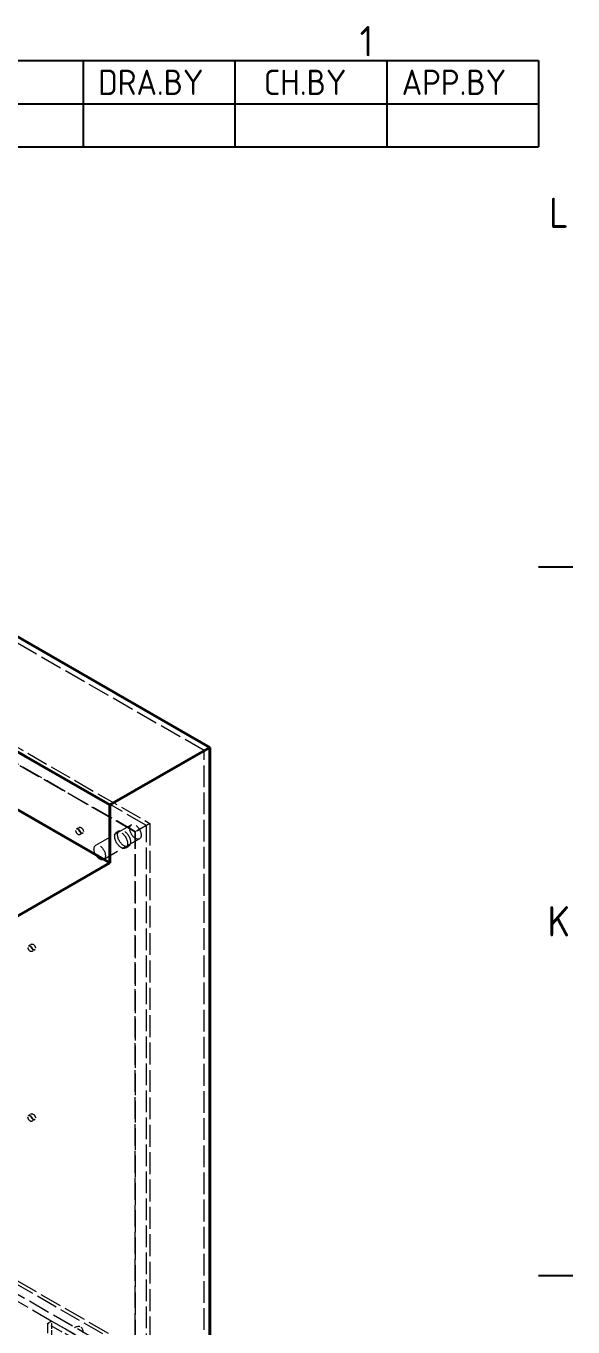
# Model space of a CAD drawing. Header units: millimetres. Extents: x 0 to 2378, y 0 to 1682.
# Drawn here: x 2236.7 to 2344.8, y 1391.5 to 1648.8 of the extents above; entities that cross this region are included whole.
import ezdxf

# ---------------------------------------------------------------- set-up
doc = ezdxf.new("R2010")
doc.units = ezdxf.units.MM
doc.header["$LTSCALE"] = 2
doc.linetypes.add('DASHED', pattern=[0.2067, 0.1654, -0.0413])
doc.layers.get('0').update_dxf_attribs({"color": 3, "lineweight": 25})
for name, color, linetype, lineweight in [('가려진 것(ISO)', 2, 'DASHED', 18), ('가시적인 것(ISO)', 3, 'Continuous', 40), ('경계(ISO)', 7, 'Continuous', 25), ('기호(ISO)', 5, 'Continuous', 25)]:
    doc.layers.add(name, color=color, linetype=linetype, lineweight=lineweight)
doc.styles.add('ISO ProportionalPSTEK', font='isocp.shx')
doc.styles.add('문자 텍스트_PSTEK_POSCO', font='isocp.shx')

# ---------------------------------------------------------------- blocks, each defined once
blk = doc.blocks.new('경계 Default Border')
at = {"layer": '경계(ISO)'}
for p, q in [((1169, 770.92), (1172.4, 770.92)), ((1169, 700.83), (1172.4, 700.83))]:
    blk.add_line(p, q, dxfattribs=at)
at = {"layer": '경계(ISO)', "color": 2, "char_height": 3, "attachment_point": 7, "style": '문자 텍스트_PSTEK_POSCO'}
for s, insert in [('1', (1151.33, 821.4)), ('L', (1170.04, 804.43)), ('K', (1169.88, 734.36))]:
    blk.add_mtext(s, dxfattribs=dict(at, insert=insert))
blk = doc.blocks.new('리비전 내역')
at = {"layer": '기호(ISO)'}
for p, q in [((1017, 821), (1169, 821)), ((1017, 821), (1017, 816.72)), ((1032, 821), (1032, 816.72)), ((1047, 821), (1047, 816.72)), ((1124, 821), (1124, 816.72)), ((1139, 821), (1139, 816.72)), ((1154, 821), (1154, 816.72)), ((1169, 821), (1169, 816.72)), ((1017, 816.72), (1169, 816.72)), ((1017, 816.72), (1017, 812.44)), ((1032, 816.72), (1032, 812.44)), ((1047, 816.72), (1047, 812.44)), ((1124, 816.72), (1124, 812.44)), ((1139, 816.72), (1139, 812.44)), ((1154, 816.72), (1154, 812.44)), ((1169, 816.72), (1169, 812.44)), ((1017, 812.44), (1169, 812.44))]:
    blk.add_line(p, q, dxfattribs=at)
at = {"layer": '기호(ISO)', "color": 2, "char_height": 2.5, "attachment_point": 7, "style": 'ISO ProportionalPSTEK'}
for s, insert in [('REV.NO', (1018.79, 817.58)), ('DATE', (1035.31, 817.58)), ('DESCRIPTION OF REVISION', (1064.51, 817.58)), ('DRA.BY', (1125.48, 817.58)), ('CH.BY', (1141.86, 817.58)), ('APP.BY', (1155.48, 817.58))]:
    blk.add_mtext(s, dxfattribs=dict(at, insert=insert))

msp = doc.modelspace()

# ---------------------------------------------------------------- linework, layer by layer
at = {"layer": '가려진 것(ISO)', "ltscale": 13.202866}
for p, q in [((2271.9172, 1505.4778), (2152.2747, 1574.3754)), ((2253.2496, 1494.7279), (2133.6071, 1563.6254)), ((2133.6071, 1552.1797), (2253.2496, 1483.2822))]:
    msp.add_line(p, q, dxfattribs=at)
at = {"layer": '가려진 것(ISO)', "ltscale": 12.91355}
for p, q in [((2163.0227, 1547.5838), (2261.1692, 1491.065)), ((2258.3407, 1489.4362), (2160.1943, 1545.955)), ((2261.1692, 1384.7839), (2163.0227, 1441.3027))]:
    msp.add_line(p, q, dxfattribs=at)
at = {"layer": '가려진 것(ISO)', "ltscale": 13.252056}
for p, q in [((2260.5186, 1490.6875), (2163.6733, 1546.457)), ((2258.2559, 1489.3845), (2161.4105, 1545.154)), ((2163.6733, 1441.6802), (2260.5186, 1385.9107)), ((2161.4105, 1440.3772), (2258.2559, 1384.6076))]:
    msp.add_line(p, q, dxfattribs=at)
at = {"layer": '가려진 것(ISO)', "ltscale": 12.772134}
msp.add_line((2271.9172, 1505.4778), (2253.2496, 1494.7279), dxfattribs=at)
at = {"layer": '가려진 것(ISO)', "ltscale": 12.984378}
msp.add_line((2271.9172, 1369.438), (2271.9172, 1505.4778), dxfattribs=at)
at = {"layer": '가려진 것(ISO)', "ltscale": 0.761779}
for p, q in [((2247.2691, 1490.2986), (2246.7035, 1489.9729)), ((2247.9163, 1489.1749), (2247.3506, 1488.8491)), ((2254.6141, 1489.3547), (2255.1797, 1489.6804)), ((2256.4106, 1486.235), (2256.9763, 1486.5607)), ((2237.7939, 1467.2063), (2237.2282, 1466.8806)), ((2238.4411, 1466.0825), (2237.8754, 1465.7568)), ((2237.7939, 1433.6215), (2237.2282, 1433.2957)), ((2238.4411, 1432.4977), (2237.8754, 1432.1719))]:
    msp.add_line(p, q, dxfattribs=at)
at = {"layer": '가려진 것(ISO)', "ltscale": 12.094824}
for p, q in [((2257.5423, 1490.8102), (2250.4712, 1486.7382)), ((2259.1392, 1488.0371), (2252.0681, 1483.9651))]:
    msp.add_line(p, q, dxfattribs=at)
at = {"layer": '가려진 것(ISO)', "ltscale": 3.047415}
msp.add_line((2260.5186, 1490.6875), (2258.2559, 1489.3845), dxfattribs=at)
at = {"layer": '가려진 것(ISO)', "ltscale": 3.809293}
msp.add_line((2261.1692, 1491.065), (2258.3407, 1489.4362), dxfattribs=at)
at = {"layer": '가려진 것(ISO)', "ltscale": 12.917272}
for p, q in [((2260.5186, 1385.9107), (2260.5186, 1490.6875)), ((2258.2559, 1384.6076), (2258.2559, 1489.3845))]:
    msp.add_line(p, q, dxfattribs=at)
at = {"layer": '가려진 것(ISO)', "ltscale": 13.102725}
for p, q in [((2261.1692, 1491.065), (2261.1692, 1384.7839)), ((2258.3407, 1383.1551), (2258.3407, 1489.4362))]:
    msp.add_line(p, q, dxfattribs=at)
at = {"layer": '가려진 것(ISO)', "ltscale": 12.901145}
msp.add_line((2253.2496, 1483.2822), (2230.6221, 1470.2519), dxfattribs=at)
at = {"layer": '가려진 것(ISO)', "ltscale": 0.002841}
msp.add_line((2253.2496, 1483.2822), (2253.2496, 1483.2847), dxfattribs=at)
at = {"layer": '가려진 것(ISO)', "ltscale": 12.907596}
msp.add_line((2164.0127, 1437.475), (2258.3407, 1383.1551), dxfattribs=at)
at = {"layer": '가려진 것(ISO)', "ltscale": 1.142718}
msp.add_line((2240.9459, 1392.1759), (2241.7944, 1392.6646), dxfattribs=at)
at = {"layer": '가려진 것(ISO)', "ltscale": 5.71399}
msp.add_line((2240.9459, 1392.1759), (2240.9459, 1387.2706), dxfattribs=at)
at = {"layer": '가려진 것(ISO)', "ltscale": 7.618686}
for p, q in [((2246.6028, 1388.9184), (2240.9459, 1392.1759)), ((2241.7944, 1392.6646), (2247.4513, 1389.407))]:
    msp.add_line(p, q, dxfattribs=at)
at = {"layer": '가려진 것(ISO)', "ltscale": 3.428354}
msp.add_line((2241.7944, 1389.7214), (2241.7944, 1392.6646), dxfattribs=at)
at = {"layer": '가려진 것(ISO)', "ltscale": 3.879783}
for centre in [(2247.027, 1489.411), (2247.5927, 1489.7368), (2237.5518, 1466.3187), (2238.1175, 1466.6444), (2237.5518, 1432.7338), (2238.1175, 1433.0596)]:
    msp.add_ellipse(centre, major_axis=(0.3236, -0.5619), ratio=0.57809312, dxfattribs=at)
at = {"layer": '가려진 것(ISO)', "ltscale": 13.678923}
for centre in [(2256.078, 1488.1206), (2255.5123, 1487.7948)]:
    msp.add_ellipse(centre, major_axis=(0.8983, -1.5599), ratio=0.57809312, dxfattribs=at)
at = {"layer": '가려진 것(ISO)', "ltscale": 12.159042}
for centre in [(2258.3407, 1489.4236), (2251.2697, 1485.3517)]:
    msp.add_ellipse(centre, major_axis=(0.7985, -1.3865), ratio=0.57809312, dxfattribs=at)
at = {"layer": '가려진 것(ISO)', "ltscale": 3.590168}
msp.add_ellipse((2246.3199, 1389.3843), major_axis=(1.1977, 2.0798), ratio=0.57809312, start_param=5.49585344, end_param=7.06664976, dxfattribs=at)
at = {"layer": '가시적인 것(ISO)'}
for p, q in [((2273.0486, 1506.1319), (2152.2747, 1575.6809)), ((2253.2496, 1494.7304), (2132.4757, 1564.2794)), ((2132.4757, 1552.8338), (2253.2496, 1483.2847)), ((2273.0486, 1506.1319), (2253.2496, 1494.7304)), ((2273.0486, 1368.784), (2273.0486, 1506.1319)), ((2253.2496, 1483.2847), (2253.2496, 1494.7304)), ((2253.2496, 1483.2847), (2230.6221, 1470.2545))]:
    msp.add_line(p, q, dxfattribs=at)

# ---------------------------------------------------------------- block references
at = {"xscale": 2, "yscale": 2, "zscale": 2}
msp.add_blockref('경계 Default Border', (0, 0), dxfattribs=at)
at = {"layer": '기호(ISO)', "xscale": 2, "yscale": 2, "zscale": 2}
msp.add_blockref('리비전 내역', (0, 0), dxfattribs=at)

doc.saveas('drawing.dxf')
